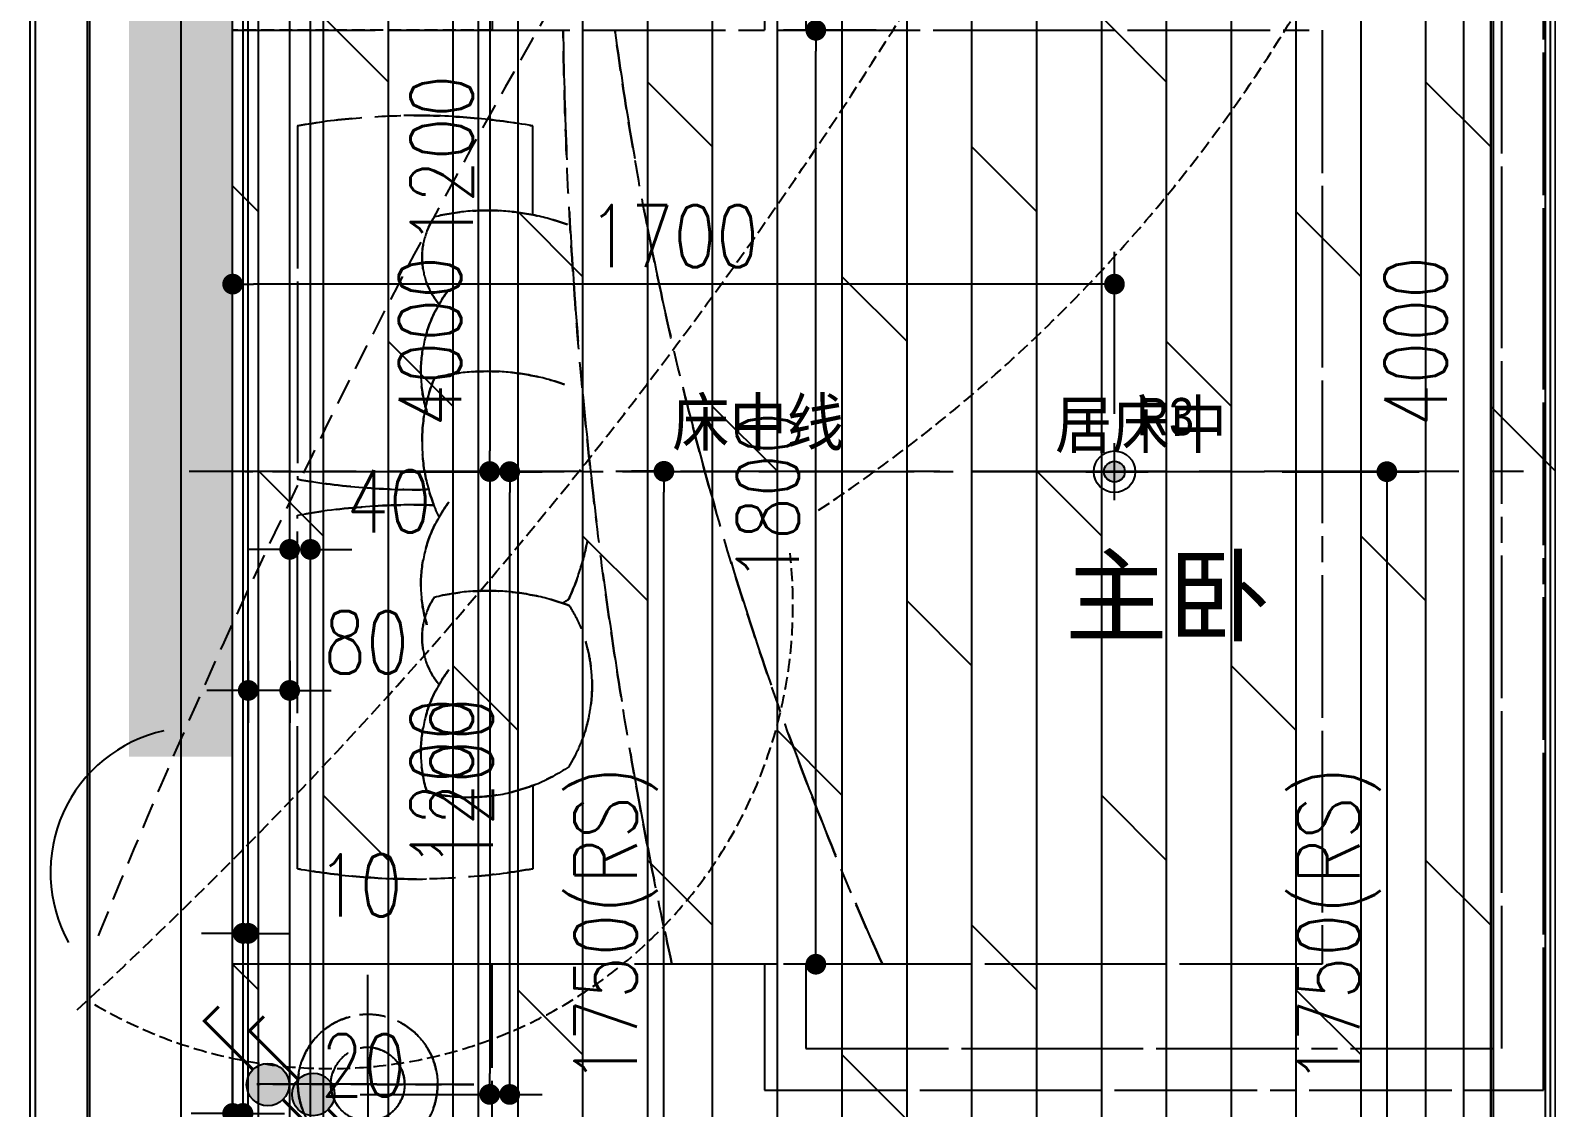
# Model space of a CAD drawing. Header units: inches. Extents: x -2597087 to 134135, y -662679 to 20000.
# Drawn here: x 8035 to 10958, y 6673 to 8750 of the extents above; entities that cross this region are included whole.
import ezdxf

# ---------------------------------------------------------------- set-up
doc = ezdxf.new("R2010")
doc.units = ezdxf.units.IN
doc.header["$LTSCALE"] = 100
doc.header["$MEASUREMENT"] = 0
for name, pattern in [('__DASH', [0.35, 0.25, -0.1]), ('CENTER2', [1.125, 0.75, -0.125, 0.125, -0.125]), ('DASH', [0.35, 0.25, -0.1]), ('DASHDOT2', [12.7, 6.35, -3.175, 0, -3.175]), ('HIDDENX2', [0.75, 0.5, -0.25])]:
    doc.linetypes.add(name, pattern=pattern)
doc.layers.get('0').update_dxf_attribs({"linetype": 'CONTINUOUS'})
doc.layers.get('Defpoints').update_dxf_attribs({"linetype": 'CONTINUOUS'})
for name, color, linetype in [('_ARWALL-1', 7, 'CONTINUOUS'), ('EQUIP-动力', 3, 'CONTINUOUS'), ('EQUIP-照明', 3, 'CONTINUOUS'), ('floor', 8, 'CONTINUOUS'), ('IRC-MED1', 250, 'CONTINUOUS'), ('P-Furniture(活动家具)', 134, 'CONTINUOUS'), ('PUB_HATCH', 8, 'CONTINUOUS'), ('RC', 1, 'CONTINUOUS'), ('RC-dim', 3, 'CONTINUOUS'), ('WALL', 7, 'CONTINUOUS'), ('wall-dim', 3, 'CONTINUOUS'), ('WC', 1, 'CONTINUOUS'), ('天花开线', 4, 'CONTINUOUS'), ('家具', 1, 'DASH'), ('连线', 6, 'CONTINUOUS')]:
    doc.layers.add(name, color=color, linetype=linetype)
doc.styles.get("Standard").update_dxf_attribs({"font": 'txt.shx', "width": 0.8, "bigfont": 'GBCBIG.shx'})
doc.styles.add('STYLE1', font='stylu.ttf')
doc.dimstyles.new('50', dxfattribs={"dimscale": 50, "dimtxt": 2.4, "dimasz": 0.8, "dimexe": 1.25, "dimexo": 0.6, "dimgap": 0.65, "dimtad": 1, "dimdec": 0, "dimdsep": 46, "dimtxsty": 'Standard', "dimblk1": 'DOT', "dimblk2": 'DOT', "dimsah": 1, "dimcen": 2.5, "dimclrd": 3, "dimclre": 3, "dimclrt": 3, "dimadec": 0, "dimazin": 0, "dimtfac": 1, "dimtdec": 0, "dimtix": 1, "dimtmove": 2, "dimatfit": 0, "dimldrblk": 'DOT', "dimfxl": 5, "dimfxlon": 1, "dimarcsym": 0})

# ---------------------------------------------------------------- blocks, each defined once
blk = doc.blocks.new('A$C0CEA21E2')
at = {"layer": '家具', "color": 2, "linetype": 'HIDDENX2'}
for p, q in [((2026.6, 2900), (2026.6, 2400)), ((2526.6, 2900), (2026.6, 2900)), ((2526.6, 2400), (426.7, 2400)), ((426.7, 2400), (426.7, 600)), ((2526.6, 600), (2526.6, 2400)), ((426.7, 600), (2526.6, 600)), ((2026.6, 100), (2026.6, 600)), ((2526.6, 600), (2526.6, 600)), ((2526.6, 100), (2026.6, 100))]:
    blk.add_line(p, q, dxfattribs=at)
at = {"layer": '家具', "color": 8, "linetype": 'HIDDENX2'}
for p, q in [((2266.2, 2631.5), (2266.2, 2834.7)), ((2248.9, 2631.5), (2062, 2631.5)), ((2248.9, 2631.5), (2480.3, 2631.5)), ((2266.2, 2631.5), (2266.2, 2420.4)), ((80, 437.5), (80, 2562.5)), ((80, 2562.5), (1421.7, 2562.5)), ((1421.7, 2562.5), (1421.7, 2400)), ((1948.1, 2044.3), (1948.1, 2215.9)), ((2401.5, 2215.9), (2401.5, 1534.6)), ((2401.5, 784.1), (2401.5, 1465.4)), ((1948.1, 944.5), (1948.1, 784.1)), ((1421.7, 600), (1421.7, 437.5)), ((2266.2, 368.5), (2266.2, 579.6)), ((1421.7, 437.5), (80, 437.5)), ((2248.9, 368.5), (2062, 368.5)), ((2248.9, 368.5), (2480.3, 368.5)), ((2266.2, 368.5), (2266.2, 165.3))]:
    blk.add_line(p, q, dxfattribs=at)
at = {"layer": '家具', "color": 1, "linetype": 'HIDDENX2'}
for p, q in [((0, 357.5), (0, 2642.5)), ((0, 2642.5), (1501.7, 2642.5)), ((1501.7, 2642.5), (1501.7, 2400)), ((1501.7, 600), (1501.7, 357.5)), ((1501.7, 357.5), (0, 357.5))]:
    blk.add_line(p, q, dxfattribs=at)
at = {"layer": '家具', "color": 2, "linetype": 'DASH'}
for p, q in [((2026.6, 2400), (2526.6, 2400)), ((2026.6, 600), (2526.6, 600))]:
    blk.add_line(p, q, dxfattribs=at)
at = {"layer": '家具', "color": 2, "linetype": 'HIDDENX2'}
for points in [[(2526.6, 2400), (2526.6, 2900)], [(2526.6, 600), (2526.6, 100)]]:
    blk.add_lwpolyline(points, dxfattribs=at)
at = {"layer": '家具', "linetype": 'HIDDENX2'}
for centre in [(2266.2, 2631.5), (2266.2, 368.5)]:
    blk.add_circle(centre, 134.6, dxfattribs=at)
at = {"layer": '家具', "color": 8, "linetype": 'HIDDENX2'}
for centre in [(2266.2, 2631.5), (2266.2, 368.5)]:
    blk.add_circle(centre, 71.1, dxfattribs=at)
at = {"layer": '家具', "color": 1, "linetype": 'HIDDENX2'}
for centre, radius, start, end in [((-4641.7, 3268.2), 6489.8, 335.72354, 352.31176), ((-7066, 2531.6), 8956.6, 347.54529, 359.15783)]:
    blk.add_arc(centre, radius, start, end, dxfattribs=at)
at = {"layer": '家具', "color": 8, "linetype": 'HIDDENX2'}
for centre, radius, start, end in [((2174.8, 941.2), 1294.7, 79.916, 100.084), ((2034.8, 1608.6), 444.3, 76.6334, 110.2028), ((2021.3, 1962.3), 140.2, 320.0013, 34.052), ((1903.9, 1741.7), 260, 342.7207, 37.6076), ((2034.8, 1298.5), 444.3, 76.6334, 109.4677), ((1828, 1606.4), 333.5, 334.3744, 21.8909), ((2174.8, 2809.3), 1294.7, 268.8475, 280.084), ((1903.9, 1331.6), 260, 342.7207, 37.6076), ((2174.8, 190.7), 1294.7, 79.916, 91.6008), ((2331.1, 1510.3), 497.3, 190.9098, 204.5758), ((2034.8, 875.5), 444.3, 76.6334, 110.7599), ((2127.7, 1136.9), 294, 148.4002, 212.1383), ((2071.2, 1589.9), 345.1, 236.1083, 238.4666), ((2021.3, 1229.2), 140.2, 320.0013, 34.052), ((1903.9, 1008.7), 260, 342.7207, 37.6076), ((2071.2, 1267), 345.1, 236.1083, 283.5553), ((2174.8, 2058.8), 1294.7, 259.916, 280.084)]:
    blk.add_arc(centre, radius, start, end, dxfattribs=at)
blk = doc.blocks.new('_Dot')
at = {"color": 0, "linetype": 'ByBlock', "lineweight": -2}
blk.add_line((-0.5, 0), (-1, 0), dxfattribs=at)
at = {"color": 0, "linetype": 'ByBlock', "const_width": 0.5}
blk.add_lwpolyline([(-0.25, 0, 1), (0.25, 0, 1)], format="xyb", close=True, dxfattribs=at)
blk = doc.blocks.new('*D93')
at = {"layer": 'Defpoints', "color": 0, "transparency": 16777216}
for p in [(8648.1, 10149.9), (8648.1, 6149.9), (8898.1, 6149.9)]:
    blk.add_point(p, dxfattribs=at)
at = {"layer": 'wall-dim', "color": 3, "lineweight": -2, "transparency": 16777216}
for p, q in [((8678.1, 10149.9), (8960.6, 10149.9)), ((8898.1, 10109.9), (8898.1, 6189.9)), ((8678.1, 6149.9), (8960.6, 6149.9))]:
    blk.add_line(p, q, dxfattribs=at)
at = {"layer": 'wall-dim', "color": 3, "lineweight": -2, "transparency": 16777216, "xscale": 40, "yscale": 40, "zscale": 40}
for p, rotation in [((8898.1, 10149.9), 90), ((8898.1, 6149.9), 270)]:
    blk.add_blockref('_Dot', p, dxfattribs=dict(at, rotation=rotation))
at = {"layer": 'wall-dim', "color": 3, "transparency": 16777216, "insert": (8805.6, 8149.9), "char_height": 120, "attachment_point": 5, "rotation": 90}
blk.add_mtext('4000', dxfattribs=at)
blk = doc.blocks.new('*D97')
at = {"layer": 'Defpoints', "color": 0, "transparency": 16777216}
for p in [(10798.1, 10149.9), (11024.6, 10149.9), (11025, 6149.9)]:
    blk.add_point(p, dxfattribs=at)
at = {"layer": 'wall-dim', "color": 3, "lineweight": -2, "transparency": 16777216}
for p, q in [((10994.6, 10149.9), (10735.6, 10149.9)), ((10798.1, 6189.9), (10798.1, 10109.9)), ((10995, 6149.9), (10735.6, 6149.9))]:
    blk.add_line(p, q, dxfattribs=at)
at = {"layer": 'wall-dim', "color": 3, "lineweight": -2, "transparency": 16777216, "xscale": 40, "yscale": 40, "zscale": 40}
for p, rotation in [((10798.1, 10149.9), 90), ((10798.1, 6149.9), 270)]:
    blk.add_blockref('_Dot', p, dxfattribs=dict(at, rotation=rotation))
at = {"layer": 'wall-dim', "color": 3, "transparency": 16777216, "insert": (10705.6, 8149.9), "char_height": 120, "attachment_point": 5, "rotation": 90}
blk.add_mtext('4000', dxfattribs=at)
blk = doc.blocks.new('*D191')
at = {"layer": 'Defpoints', "color": 0, "transparency": 16777216}
for p in [(9549.2, 8749.9), (9695.7, 8749.9), (9695.7, 6949.9)]:
    blk.add_point(p, dxfattribs=at)
at = {"layer": 'WC', "color": 3, "lineweight": -2, "transparency": 16777216}
for p, q in [((9665.7, 8749.9), (9486.7, 8749.9)), ((9549.2, 6989.9), (9549.2, 8709.9)), ((9665.7, 6949.9), (9486.7, 6949.9))]:
    blk.add_line(p, q, dxfattribs=at)
at = {"layer": 'WC', "color": 3, "lineweight": -2, "transparency": 16777216, "xscale": 40, "yscale": 40, "zscale": 40}
for p, rotation in [((9549.2, 8749.9), 90), ((9549.2, 6949.9), 270)]:
    blk.add_blockref('_Dot', p, dxfattribs=dict(at, rotation=rotation))
at = {"layer": 'WC', "color": 3, "transparency": 16777216, "insert": (9456.7, 7849.9), "char_height": 120, "attachment_point": 5, "rotation": 90}
blk.add_mtext('1800', dxfattribs=at)
blk = doc.blocks.new('VDFS12A2FAS')
at = {"linetype": 'ByBlock', "lineweight": -2}
h = blk.add_hatch(color=0, dxfattribs=at)
edge = h.paths.add_edge_path()
edge.add_arc((0, 0), 0.818, 0, 360)
at = {"color": 0, "linetype": 'ByBlock', "lineweight": -2}
for p, q in [((0.578, 0.578), (2.454, 2.454)), ((2.454, 2.454), (3.009, 1.899))]:
    blk.add_line(p, q, dxfattribs=at)
at = {"const_width": 0.118}
blk.add_lwpolyline([(0.578, 0.578), (2.454, 2.454), (3.009, 1.899)], dxfattribs=at)
at = {"color": 0, "linetype": 'ByBlock', "lineweight": -2}
blk.add_circle((0, 0), 0.818, dxfattribs=at)
blk = doc.blocks.new('*D230')
at = {"layer": 'Defpoints', "color": 0, "transparency": 16777216}
for p in [(8720.3, 7899.2), (8959.1, 7899.2), (8720.3, 6698.9)]:
    blk.add_point(p, dxfattribs=at)
at = {"layer": 'EQUIP-照明', "color": 3, "lineweight": -2, "transparency": 16777216}
for p, q in [((8750.3, 7899.2), (9021.6, 7899.2)), ((8959.1, 6738.9), (8959.1, 7859.2)), ((8750.3, 6698.9), (9021.6, 6698.9))]:
    blk.add_line(p, q, dxfattribs=at)
at = {"layer": 'EQUIP-照明', "color": 3, "lineweight": -2, "transparency": 16777216, "xscale": 40, "yscale": 40, "zscale": 40}
for p, rotation in [((8959.1, 7899.2), 90), ((8959.1, 6698.9), 270)]:
    blk.add_blockref('_Dot', p, dxfattribs=dict(at, rotation=rotation))
at = {"layer": 'EQUIP-照明', "color": 3, "transparency": 16777216, "insert": (8866.6, 7299), "char_height": 120, "attachment_point": 5, "rotation": 90}
blk.add_mtext('1200', dxfattribs=at)
blk = doc.blocks.new('*D231')
at = {"layer": 'Defpoints', "color": 0, "transparency": 16777216}
for p in [(10417.8, 7899.2), (10417.8, 6149.3), (10649.9, 6149.3)]:
    blk.add_point(p, dxfattribs=at)
at = {"layer": 'EQUIP-照明', "color": 3, "lineweight": -2, "transparency": 16777216}
for p, q in [((10447.8, 7899.2), (10712.4, 7899.2)), ((10649.9, 7859.2), (10649.9, 6189.3)), ((10447.8, 6149.3), (10712.4, 6149.3))]:
    blk.add_line(p, q, dxfattribs=at)
at = {"layer": 'EQUIP-照明', "color": 3, "lineweight": -2, "transparency": 16777216, "xscale": 40, "yscale": 40, "zscale": 40}
for p, rotation in [((10649.9, 7899.2), 90), ((10649.9, 6149.3), 270)]:
    blk.add_blockref('_Dot', p, dxfattribs=dict(at, rotation=rotation))
at = {"layer": 'EQUIP-照明', "color": 3, "transparency": 16777216, "insert": (10557.4, 7024.2), "char_height": 120, "attachment_point": 5, "rotation": 90}
blk.add_mtext('1750(RS)', dxfattribs=at)
blk = doc.blocks.new('$2134')
h = blk.add_hatch(color=250)
h.dxf.hatch_style = 1
edge = h.paths.add_edge_path()
edge.add_arc((12324.7, 10810.7), 20, 0, 360)
at = {"color": 1}
for p, q in [((12324.7, 10755.7), (12324.7, 10865.7)), ((12269.7, 10810.7), (12389.6, 10810.7))]:
    blk.add_line(p, q, dxfattribs=at)
for radius in [40, 20]:
    blk.add_circle((12324.7, 10810.7), radius, dxfattribs=at)
blk = doc.blocks.new('A$C38B7485E')
at = {"layer": 'PUB_HATCH'}
blk.add_hatch(color=6, dxfattribs=at).paths.add_polyline_path([(0, 5600), (0, 5400), (0.1, 5300), (0.1, 2700), (200.1, 2700), (200.1, 6700), (0.1, 6700), (0.1, 5500)])
at = {"layer": '_ARWALL-1'}
blk.add_lwpolyline([(100.1, 5500), (100.1, 1300), (750.1, 1300), (750.1, 1500), (200.1, 1500), (200.1, 5500)], dxfattribs=at)
blk = doc.blocks.new('*D248')
at = {"layer": 'Defpoints', "color": 0, "transparency": 16777216}
for p in [(8575, 7749.4), (8535, 7723.7), (8575, 7723.7)]:
    blk.add_point(p, dxfattribs=at)
at = {"layer": 'RC-dim', "color": 3, "lineweight": -2, "transparency": 16777216}
for p, q in [((8535, 7749.4), (8535, 7811.9)), ((8575, 7749.4), (8575, 7811.9)), ((8495, 7749.4), (8455, 7749.4)), ((8535, 7749.4), (8575, 7749.4)), ((8615, 7749.4), (8655, 7749.4))]:
    blk.add_line(p, q, dxfattribs=at)
at = {"layer": 'RC-dim', "color": 3, "lineweight": -2, "transparency": 16777216, "xscale": 40, "yscale": 40, "zscale": 40}
blk.add_blockref('_Dot', (8535, 7749.4), dxfattribs=at)
at = {"layer": 'RC-dim', "color": 3, "lineweight": -2, "transparency": 16777216, "xscale": 40, "yscale": 40, "zscale": 40, "rotation": 180}
blk.add_blockref('_Dot', (8575, 7749.4), dxfattribs=at)
at = {"layer": 'RC-dim', "color": 3, "transparency": 16777216, "insert": (8726, 7841.9), "char_height": 120, "attachment_point": 5}
blk.add_mtext('40', dxfattribs=at)
blk = doc.blocks.new('*D249')
at = {"layer": 'Defpoints', "color": 0, "transparency": 16777216}
for p in [(8455, 7564.8), (8535, 7564.8), (8455, 7477.6)]:
    blk.add_point(p, dxfattribs=at)
at = {"layer": 'RC-dim', "color": 3, "lineweight": -2, "transparency": 16777216}
for p, q in [((8455, 7534.8), (8455, 7415.1)), ((8535, 7534.8), (8535, 7415.1)), ((8415, 7477.6), (8375, 7477.6)), ((8535, 7477.6), (8455, 7477.6)), ((8575, 7477.6), (8615, 7477.6))]:
    blk.add_line(p, q, dxfattribs=at)
at = {"layer": 'RC-dim', "color": 3, "lineweight": -2, "transparency": 16777216, "xscale": 40, "yscale": 40, "zscale": 40}
blk.add_blockref('_Dot', (8455, 7477.6), dxfattribs=at)
at = {"layer": 'RC-dim', "color": 3, "lineweight": -2, "transparency": 16777216, "xscale": 40, "yscale": 40, "zscale": 40, "rotation": 180}
blk.add_blockref('_Dot', (8535, 7477.6), dxfattribs=at)
at = {"layer": 'RC-dim', "color": 3, "transparency": 16777216, "insert": (8682.2, 7570.1), "char_height": 120, "attachment_point": 5}
blk.add_mtext('80', dxfattribs=at)
blk = doc.blocks.new('*D250')
at = {"layer": 'Defpoints', "color": 0, "transparency": 16777216}
for p in [(8445, 7009.4), (8445, 6984.2), (8455, 6984.2)]:
    blk.add_point(p, dxfattribs=at)
at = {"layer": 'RC-dim', "color": 3, "lineweight": -2, "transparency": 16777216}
for p, q in [((8445, 7009.4), (8445, 7071.9)), ((8455, 7009.4), (8455, 7071.9)), ((8405, 7009.4), (8365, 7009.4)), ((8455, 7009.4), (8445, 7009.4)), ((8495, 7009.4), (8535, 7009.4))]:
    blk.add_line(p, q, dxfattribs=at)
at = {"layer": 'RC-dim', "color": 3, "lineweight": -2, "transparency": 16777216, "xscale": 40, "yscale": 40, "zscale": 40}
blk.add_blockref('_Dot', (8445, 7009.4), dxfattribs=at)
at = {"layer": 'RC-dim', "color": 3, "lineweight": -2, "transparency": 16777216, "xscale": 40, "yscale": 40, "zscale": 40, "rotation": 180}
blk.add_blockref('_Dot', (8455, 7009.4), dxfattribs=at)
at = {"layer": 'RC-dim', "color": 3, "transparency": 16777216, "insert": (8670.1, 7101.9), "char_height": 120, "attachment_point": 5}
blk.add_mtext('10', dxfattribs=at)
blk = doc.blocks.new('*D251')
at = {"layer": 'Defpoints', "color": 0, "transparency": 16777216}
for p in [(8445, 6662.3), (8425, 6632.7), (8445, 6632.7)]:
    blk.add_point(p, dxfattribs=at)
at = {"layer": 'RC-dim', "color": 3, "lineweight": -2, "transparency": 16777216}
for p, q in [((8425, 6662.3), (8425, 6724.8)), ((8445, 6662.3), (8445, 6724.8)), ((8385, 6662.3), (8345, 6662.3)), ((8425, 6662.3), (8445, 6662.3)), ((8485, 6662.3), (8525, 6662.3))]:
    blk.add_line(p, q, dxfattribs=at)
at = {"layer": 'RC-dim', "color": 3, "lineweight": -2, "transparency": 16777216, "xscale": 40, "yscale": 40, "zscale": 40}
blk.add_blockref('_Dot', (8425, 6662.3), dxfattribs=at)
at = {"layer": 'RC-dim', "color": 3, "lineweight": -2, "transparency": 16777216, "xscale": 40, "yscale": 40, "zscale": 40, "rotation": 180}
blk.add_blockref('_Dot', (8445, 6662.3), dxfattribs=at)
at = {"layer": 'RC-dim', "color": 3, "transparency": 16777216, "insert": (8677.1, 6754.8), "char_height": 120, "attachment_point": 5}
blk.add_mtext('20', dxfattribs=at)
blk = doc.blocks.new('*D282')
at = {"layer": 'Defpoints', "color": 0, "transparency": 16777216}
for p in [(8425, 8260.7), (8425, 7983.4), (10124.8, 7954.2)]:
    blk.add_point(p, dxfattribs=at)
at = {"layer": '天花开线', "color": 3, "lineweight": -2, "transparency": 16777216}
for p, q in [((8425, 8013.4), (8425, 8323.2)), ((10124.8, 8010.7), (10124.8, 8323.2)), ((10084.8, 8260.7), (8465, 8260.7))]:
    blk.add_line(p, q, dxfattribs=at)
at = {"layer": '天花开线', "color": 3, "lineweight": -2, "transparency": 16777216, "xscale": 40, "yscale": 40, "zscale": 40, "rotation": 180}
blk.add_blockref('_Dot', (8425, 8260.7), dxfattribs=at)
at = {"layer": '天花开线', "color": 3, "lineweight": -2, "transparency": 16777216, "xscale": 40, "yscale": 40, "zscale": 40}
blk.add_blockref('_Dot', (10124.8, 8260.7), dxfattribs=at)
at = {"layer": '天花开线', "color": 3, "transparency": 16777216, "insert": (9274.9, 8353.2), "char_height": 120, "attachment_point": 5}
blk.add_mtext('1700', dxfattribs=at)
blk = doc.blocks.new('*D464')
at = {"layer": 'Defpoints', "color": 0, "transparency": 16777216}
for p in [(8712.5, 9099.4), (8624.8, 7899.5), (8920.5, 7899.5)]:
    blk.add_point(p, dxfattribs=at)
at = {"layer": 'EQUIP-动力', "color": 3, "lineweight": -2, "transparency": 16777216}
for p, q in [((8742.5, 9099.4), (8983, 9099.4)), ((8920.5, 9059.4), (8920.5, 7939.5)), ((8670.5, 7899.5), (8983, 7899.5))]:
    blk.add_line(p, q, dxfattribs=at)
at = {"layer": 'EQUIP-动力', "color": 3, "lineweight": -2, "transparency": 16777216, "xscale": 40, "yscale": 40, "zscale": 40}
for p, rotation in [((8920.5, 9099.4), 90), ((8920.5, 7899.5), 270)]:
    blk.add_blockref('_Dot', p, dxfattribs=dict(at, rotation=rotation))
at = {"layer": 'EQUIP-动力', "color": 3, "transparency": 16777216, "insert": (8828, 8499.5), "char_height": 120, "attachment_point": 5, "rotation": 90}
blk.add_mtext('1200', dxfattribs=at)
blk = doc.blocks.new('*D465')
at = {"layer": 'Defpoints', "color": 0, "transparency": 16777216}
for p in [(8624.8, 7899.5), (8584.4, 6699), (8920.5, 6699)]:
    blk.add_point(p, dxfattribs=at)
at = {"layer": 'EQUIP-动力', "color": 3, "lineweight": -2, "transparency": 16777216}
for p, q in [((8670.5, 7899.5), (8983, 7899.5)), ((8920.5, 7859.5), (8920.5, 6739)), ((8670.5, 6699), (8983, 6699))]:
    blk.add_line(p, q, dxfattribs=at)
at = {"layer": 'EQUIP-动力', "color": 3, "lineweight": -2, "transparency": 16777216, "xscale": 40, "yscale": 40, "zscale": 40}
for p, rotation in [((8920.5, 7899.5), 90), ((8920.5, 6699), 270)]:
    blk.add_blockref('_Dot', p, dxfattribs=dict(at, rotation=rotation))
at = {"layer": 'EQUIP-动力', "color": 3, "transparency": 16777216, "insert": (8828, 7299.2), "char_height": 120, "attachment_point": 5, "rotation": 90}
blk.add_mtext('1200', dxfattribs=at)
blk = doc.blocks.new('*D479')
at = {"layer": 'Defpoints', "color": 0, "transparency": 16777216}
for p in [(9256.4, 7899.9), (9256.4, 7899.9), (9302.1, 6149.7)]:
    blk.add_point(p, dxfattribs=at)
at = {"layer": 'EQUIP-动力', "color": 3, "lineweight": -2, "transparency": 16777216}
for p, q in [((9256.4, 7899.9), (9193.9, 7899.9)), ((9256.4, 6189.7), (9256.4, 7859.9)), ((9272.1, 6149.7), (9193.9, 6149.7))]:
    blk.add_line(p, q, dxfattribs=at)
at = {"layer": 'EQUIP-动力', "color": 3, "lineweight": -2, "transparency": 16777216, "xscale": 40, "yscale": 40, "zscale": 40}
for p, rotation in [((9256.4, 7899.9), 90), ((9256.4, 6149.7), 270)]:
    blk.add_blockref('_Dot', p, dxfattribs=dict(at, rotation=rotation))
at = {"layer": 'EQUIP-动力', "color": 3, "transparency": 16777216, "insert": (9163.9, 7024.8), "char_height": 120, "attachment_point": 5, "rotation": 90}
blk.add_mtext('1750(RS)', dxfattribs=at)
blk = doc.blocks.new('*D724')
at = {"layer": 'Defpoints', "color": 0, "transparency": 16777216}
for p in [(8648.1, 10149.9), (8648.1, 6149.9), (8898.1, 6149.9)]:
    blk.add_point(p, dxfattribs=at)
at = {"layer": 'wall-dim', "color": 3, "lineweight": -2, "transparency": 16777216}
for p, q in [((8678.1, 10149.9), (8960.6, 10149.9)), ((8898.1, 10109.9), (8898.1, 6189.9)), ((8678.1, 6149.9), (8960.6, 6149.9))]:
    blk.add_line(p, q, dxfattribs=at)
at = {"layer": 'wall-dim', "color": 3, "lineweight": -2, "transparency": 16777216, "xscale": 40, "yscale": 40, "zscale": 40}
for p, rotation in [((8898.1, 10149.9), 90), ((8898.1, 6149.9), 270)]:
    blk.add_blockref('_Dot', p, dxfattribs=dict(at, rotation=rotation))
at = {"layer": 'wall-dim', "color": 3, "transparency": 16777216, "insert": (8805.6, 8149.9), "char_height": 120, "attachment_point": 5, "rotation": 90}
blk.add_mtext('4000', dxfattribs=at)
blk = doc.blocks.new('*D728')
at = {"layer": 'Defpoints', "color": 0, "transparency": 16777216}
for p in [(10798.1, 10149.9), (11024.6, 10149.9), (11025, 6149.9)]:
    blk.add_point(p, dxfattribs=at)
at = {"layer": 'wall-dim', "color": 3, "lineweight": -2, "transparency": 16777216}
for p, q in [((10994.6, 10149.9), (10735.6, 10149.9)), ((10798.1, 6189.9), (10798.1, 10109.9)), ((10995, 6149.9), (10735.6, 6149.9))]:
    blk.add_line(p, q, dxfattribs=at)
at = {"layer": 'wall-dim', "color": 3, "lineweight": -2, "transparency": 16777216, "xscale": 40, "yscale": 40, "zscale": 40}
for p, rotation in [((10798.1, 10149.9), 90), ((10798.1, 6149.9), 270)]:
    blk.add_blockref('_Dot', p, dxfattribs=dict(at, rotation=rotation))
at = {"layer": 'wall-dim', "color": 3, "transparency": 16777216, "insert": (10705.6, 8149.9), "char_height": 120, "attachment_point": 5, "rotation": 90}
blk.add_mtext('4000', dxfattribs=at)

msp = doc.modelspace()

# ---------------------------------------------------------------- hatches: boundary and pattern name
at = {"layer": 'floor'}
h = msp.add_hatch(dxfattribs=at)
h.set_pattern_fill('DOLMIT', color=256, scale=500, angle=90, style=0)
h.set_pattern_definition([(90, (11225, 11149.89), (-125, 8e-15), []), (135, (11225, 11149.9), (-250, -250), [176.777, -353.554])])
h.paths.add_polyline_path([(11224.558, 10149.89), (11224.558, 11046.89), (11225.006, 11046.89), (11225.006, 11149.89), (10225.001, 11149.868), (10225.001, 11089.485), (10225, 10149.896), (9925.006, 10149.89), (8425.001, 10149.879), (8425, 6149.857), (8905.007, 6149.868), (8905.008, 6149.491), (11045.004, 6149.491), (11225, 6149.868)])
edge = h.paths.add_edge_path(flags=16)
edge.add_arc((11122.999, 11059.22), 18.104, 0, 360)

# ---------------------------------------------------------------- linework, layer by layer
at = {"layer": 'EQUIP-动力', "color": 8, "linetype": '__DASH', "ltscale": 10}
for p, q in [((9449.901, 8992.32), (9449.901, 8749.868)), ((10951.629, 6707.416), (10951.629, 8992.32)), ((9529.901, 8912.32), (9529.901, 8749.868)), ((10871.629, 6787.416), (10871.629, 8912.32)), ((8425, 6949.868), (8425, 8749.868)), ((8425, 8749.868), (10524.92, 8749.868)), ((10524.92, 8749.868), (10524.92, 6949.868)), ((8550.164, 8565.743), (8550.164, 7884.494)), ((9003.538, 8394.142), (9003.538, 8565.743)), ((8550.164, 7133.992), (8550.164, 7815.242)), ((9003.538, 7294.4), (9003.538, 7133.992)), ((8425, 6949.868), (8425, 6949.868)), ((10524.92, 6949.868), (8425, 6949.868)), ((8925.001, 6949.868), (8425.001, 6949.868)), ((8425.001, 6949.868), (8425.001, 6449.905)), ((8685.398, 6718.386), (8685.398, 6929.468)), ((8925.001, 6449.905), (8925.001, 6949.868)), ((9449.901, 6949.868), (9449.901, 6707.416)), ((9529.901, 6949.868), (9529.901, 6787.416)), ((9529.901, 6787.416), (10871.629, 6787.416)), ((8702.778, 6718.386), (8471.338, 6718.386)), ((8685.398, 6718.386), (8685.398, 6515.133)), ((8702.778, 6718.386), (8889.638, 6718.386)), ((9449.901, 6707.416), (10951.629, 6707.416))]:
    msp.add_line(p, q, dxfattribs=at)
at = {"layer": 'EQUIP-动力', "color": 4, "linetype": 'CENTER2', "ltscale": 5}
msp.add_lwpolyline([(11350.888, 7899.53), (8340.888, 7899.53)], dxfattribs=at)
at = {"layer": 'EQUIP-动力', "color": 8, "linetype": '__DASH', "ltscale": 10}
for radius in [134.605, 71.116]:
    msp.add_circle((8685.398, 6718.386), radius, dxfattribs=at)
for centre, radius, start, end in [((18017.638, 8881.513), 8956.575, 180.8421737, 192.4547119), ((15593.353, 9618.096), 6489.831, 187.688244, 204.2764575), ((8776.851, 7291.071), 1294.672, 79.915988, 100.084012), ((8930.298, 8312.15), 140.185, 145.94798, 219.998669), ((8916.855, 7958.419), 444.262, 69.797196, 103.366599), ((9047.745, 8091.557), 259.959, 142.392436, 197.279262), ((9123.633, 7956.238), 333.532, 158.109126, 205.625638), ((8916.855, 7648.365), 444.262, 70.53225, 103.366599), ((8776.851, 9159.166), 1294.672, 259.915988, 271.152531), ((8776.851, 6540.57), 1294.672, 88.399186, 100.084012), ((9047.745, 7681.503), 259.959, 142.392436, 197.279262), ((8620.573, 7860.158), 497.346, 335.424243, 349.090238), ((8916.855, 7225.381), 444.262, 69.240097, 103.366599), ((8930.298, 7579.112), 140.185, 145.94798, 219.998669), ((8880.412, 7939.805), 345.131, 301.533352, 303.891713), ((8823.9, 7486.738), 294.018, 327.861745, 31.599833), ((9047.745, 7358.52), 259.959, 142.392436, 197.279262), ((8880.412, 7616.821), 345.131, 256.44474, 303.891713), ((8776.851, 8408.665), 1294.672, 259.915988, 280.084012)]:
    msp.add_arc(centre, radius, start, end, dxfattribs=at)
at = {"layer": 'IRC-MED1'}
for points in [[(8035, 6309.872), (8035, 9489.872), (10965, 9489.872), (10965, 6309.872)], [(8045, 6319.872), (8045, 9479.872), (10955, 9479.872), (10955, 6319.872)], [(8145, 6419.872), (8145, 9379.872), (10855, 9379.872), (10855, 6419.872)], [(8150, 6424.872), (8150, 9374.872), (10850, 9374.872), (10850, 6424.872)]]:
    msp.add_lwpolyline(points, close=True, dxfattribs=at)
at = {"layer": 'RC', "color": 2}
msp.add_lwpolyline([(8445, 10129.868), (11205, 10129.868), (11205, 6169.868), (8445, 6169.868)], close=True, dxfattribs=at)
at = {"layer": 'RC', "color": 1}
msp.add_lwpolyline([(8455, 10119.868), (11195, 10119.868), (11195, 6179.868), (8455, 6179.868)], close=True, dxfattribs=at)
at = {"layer": 'RC', "color": 8}
for points in [[(8535, 10039.868), (11115, 10039.868), (11115, 6259.868), (8535, 6259.868)], [(8575, 9999.868), (11075, 9999.868), (11075, 6299.868), (8575, 6299.868)]]:
    msp.add_lwpolyline(points, close=True, dxfattribs=at)
at = {"layer": '天花开线', "linetype": 'CENTER2', "ltscale": 3}
msp.add_lwpolyline([(10414.014, 7899.167), (8448.322, 7899.167)], dxfattribs=at)
at = {"layer": '连线', "color": 12, "linetype": 'HIDDENX2'}
msp.add_arc((21218.297, 1750.51), 14070.233, 140.7655261, 158.1528025, dxfattribs=at)
at = {"layer": '连线', "color": 3, "linetype": 'DASH'}
for centre, radius, start, end in [((7897.052, 10334.919), 3007.865, 303.436417, 355.443971), ((8612.212, 7641.653), 892.899, 239.467376, 6.460047)]:
    msp.add_arc(centre, radius, start, end, dxfattribs=at)
at = {"layer": '连线', "color": 4, "linetype": 'DASH'}
msp.add_arc((1782.678, 13743.061), 9358.295, 312.6658888, 331.7796862, dxfattribs=at)
at = {"layer": '连线', "color": 2}
msp.add_arc((8353.268, 7127.129), 279.459, 102.611506, 208.904099, dxfattribs=at)

# ---------------------------------------------------------------- block references
at = {"layer": 'EQUIP-动力', "xscale": 50, "yscale": 50, "zscale": 50}
for rotation in [90, 270]:
    msp.add_blockref('VDFS12A2FAS', (8492.92, 6717.837), dxfattribs=dict(at, rotation=rotation))
at = {"layer": 'EQUIP-照明', "xscale": 50, "yscale": 50, "zscale": 50}
for rotation in [90.00000000026681, 270]:
    msp.add_blockref('VDFS12A2FAS', (8580.356, 6698.868), dxfattribs=dict(at, rotation=rotation))
at = {"layer": 'RC'}
msp.add_blockref('$2134', (-2199.849, -2911.484), dxfattribs=at)
at = {"layer": 'WALL'}
msp.add_blockref('A$C38B7485E', (8224.867, 4649.868), dxfattribs=at)
at = {"layer": '家具', "linetype": 'HIDDENX2', "xscale": -1}
msp.add_blockref('A$C0CEA21E2', (10951.629, 6349.868), dxfattribs=at)

# ---------------------------------------------------------------- texts
at = {"layer": 'EQUIP-动力', "color": 4, "linetype": 'DASHDOT2', "ltscale": 0.1, "style": 'STYLE1', "width": 0.9}
msp.add_text('居床中', height=90, dxfattribs=at).set_placement((10010.204, 7945.099))
at = {"layer": 'P-Furniture(活动家具)', "color": 2, "style": 'STYLE1'}
msp.add_text('主卧', height=145.1684, dxfattribs=at).set_placement((10029.392, 7586.856))
at = {"layer": 'RC', "color": 4, "linetype": 'DASHDOT2', "ltscale": 0.1, "style": 'STYLE1', "width": 0.9}
msp.add_text('R3', height=72, dxfattribs=at).set_placement((10167.282, 7969.329))
at = {"layer": '天花开线', "color": 4, "linetype": 'DASHDOT2', "ltscale": 0.1, "style": 'STYLE1', "width": 0.9}
msp.add_text('床中线', height=90, dxfattribs=at).set_placement((9272.252, 7949.417))

# ---------------------------------------------------------------- dimensions: what is measured, and where the dimension line sits
at = {"layer": 'EQUIP-动力', "color": 2}
for base, p1, p2, picture, middle in [((8920.498, 7899.492), (8712.505, 9099.411), (8624.829, 7899.492), '*D464', (8827.998, 8499.452)), ((8920.498, 6698.995), (8624.829, 7899.492), (8584.45, 6698.995), '*D465', (8827.998, 7299.244))]:
    dim = msp.add_linear_dim(base=base, p1=p1, p2=p2, angle=90, dimstyle='50', dxfattribs=at)
    dim.commit()
    dim.dimension.update_dxf_attribs({"geometry": picture, "text_midpoint": middle})
dim = msp.add_linear_dim(base=(9256.377, 7899.868), p1=(9302.146, 6149.691), p2=(9256.377, 7899.868), angle=90, text='<>(RS)', dimstyle='50', dxfattribs=at)
dim.commit()
dim.dimension.update_dxf_attribs({"geometry": '*D479', "text_midpoint": (9163.877, 7024.779)})
at = {"layer": 'EQUIP-照明', "color": 6}
dim = msp.add_linear_dim(base=(8959.064, 7899.167), p1=(8720.308, 6698.868), p2=(8720.308, 7899.167), angle=90, dimstyle='50', dxfattribs=at)
dim.commit()
dim.dimension.update_dxf_attribs({"geometry": '*D230', "text_midpoint": (8866.564, 7299.017)})
dim = msp.add_linear_dim(base=(10649.927, 6149.324), p1=(10417.811, 7899.167), p2=(10417.848, 6149.324), angle=90, text='<>(RS)', dimstyle='50', dxfattribs=at)
dim.commit()
dim.dimension.update_dxf_attribs({"geometry": '*D231', "text_midpoint": (10557.427, 7024.246)})
at = {"layer": 'RC-dim'}
for base, p1, p2, angle, picture, middle in [((8575, 7749.399), (8535, 7723.689), (8575, 7723.689), 0, '*D248', (8726.024, 7841.899)), ((8455, 7477.601), (8535, 7564.793), (8455, 7564.793), 180, '*D249', (8682.207, 7570.101)), ((8445, 7009.444), (8455, 6984.217), (8445, 6984.217), 180, '*D250', (8670.128, 7101.944)), ((8445, 6662.289), (8425, 6632.685), (8445, 6632.685), 0, '*D251', (8677.083, 6754.789))]:
    dim = msp.add_linear_dim(base=base, p1=p1, p2=p2, angle=angle, dimstyle='50', dxfattribs=at)
    dim.commit()
    dim.dimension.update_dxf_attribs({"geometry": picture, "text_midpoint": middle, "dimtype": 161})
at = {"layer": 'wall-dim'}
for base, p1, p2, picture, middle in [((8898.135, 6149.868), (8648.135, 10149.868), (8648.135, 6149.868), '*D93', (8805.635, 8149.868)), ((8898.135, 6149.868), (8648.135, 10149.868), (8648.135, 6149.868), '*D724', (8805.635, 8149.868)), ((10798.072, 10149.868), (11025, 6149.868), (11024.553, 10149.868), '*D97', (10705.572, 8149.868)), ((10798.072, 10149.868), (11025, 6149.868), (11024.553, 10149.868), '*D728', (10705.572, 8149.868))]:
    dim = msp.add_linear_dim(base=base, p1=p1, p2=p2, angle=90, dimstyle='50', dxfattribs=at)
    dim.commit()
    dim.dimension.update_dxf_attribs({"geometry": picture, "text_midpoint": middle})
at = {"layer": 'WC'}
dim = msp.add_linear_dim(base=(9549.203, 8749.868), p1=(9695.662, 6949.868), p2=(9695.662, 8749.868), angle=90, dimstyle='50', dxfattribs=at)
dim.commit()
dim.dimension.update_dxf_attribs({"geometry": '*D191', "text_midpoint": (9456.703, 7849.868)})
at = {"layer": '天花开线'}
dim = msp.add_linear_dim(base=(8425, 8260.717), p1=(10124.812, 7954.167), p2=(8425, 7983.403), dimstyle='50', override={"dimarcsym": 2}, dxfattribs=at)
dim.commit()
dim.dimension.update_dxf_attribs({"geometry": '*D282', "text_midpoint": (9274.906, 8353.217)})

doc.saveas('drawing.dxf')
